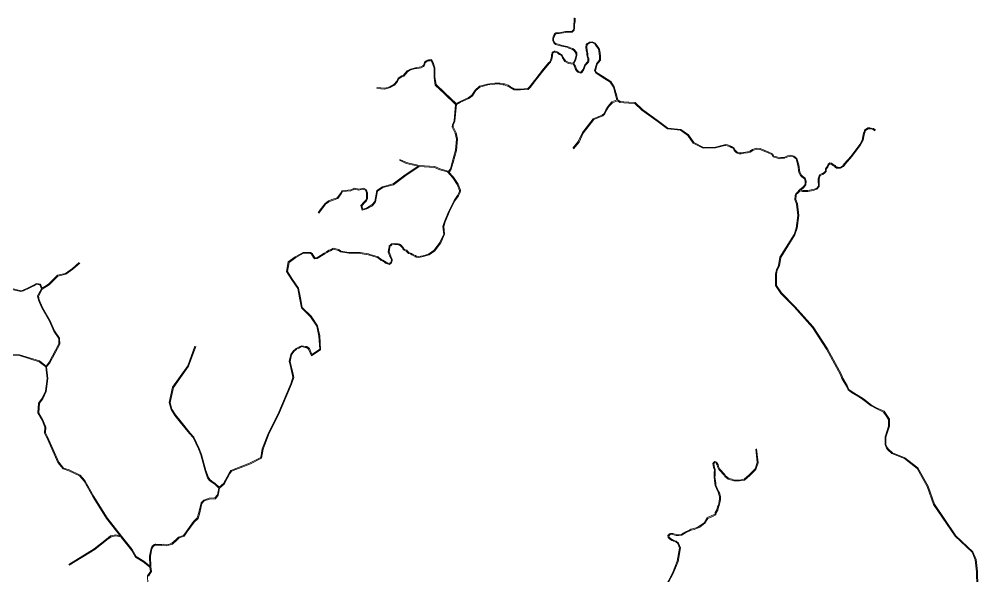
# Model space of a CAD drawing. Header units: millimetres. Extents: x 617885 to 663705, y 7172943 to 7234736.
# Drawn here: x 639759 to 646251, y 7201772 to 7205544 of the extents above; entities that cross this region are included whole.
import ezdxf

# ---------------------------------------------------------------- set-up
doc = ezdxf.new("R2010")
doc.units = ezdxf.units.MM
doc.layers.add('VIAS', color=7, linetype='Continuous', lineweight=5)

msp = doc.modelspace()

# ---------------------------------------------------------------- linework, layer by layer
at = {"layer": 'VIAS', "color": 253}
for points in [[(643517.2, 7205552.5), (643517.2, 7205527.5), (643514.1, 7205507.5), (643514.1, 7205485.9), (643512.7, 7205471.8), (643500.5, 7205461), (643458.2, 7205459.5), (643415.2, 7205451.8), (643393.4, 7205450.5), (643387.5, 7205446.2), (643382.2, 7205439.5), (643375.3, 7205424), (643372.1, 7205413.7), (643372.1, 7205396.9), (643381.3, 7205379.3), (643388.2, 7205374.5), (643391.6, 7205373.1), (643414.7, 7205366.5), (643434.6, 7205360.4), (643467.7, 7205353.2), (643481.3, 7205348.5), (643489.1, 7205344.9), (643505.7, 7205339), (643515.2, 7205331.7), (643528.9, 7205314), (643530, 7205298.6), (643521.2, 7205265.7), (643510.2, 7205245.5), (643481.1, 7205249.4), (643457.8, 7205261.4), (643443.8, 7205284.2), (643435.3, 7205301.1), (643421.9, 7205309.7), (643410.4, 7205316.8), (643407.8, 7205319.4), (643402.7, 7205323.5), (643388.7, 7205327.5), (643383.1, 7205326.3), (643377.4, 7205323.5), (643373, 7205321.8), (643368.7, 7205320.3), (643367.5, 7205314.1), (643366.7, 7205309.9), (643363.8, 7205303.3), (643363.8, 7205293.8), (643363, 7205288.7), (643359.4, 7205273.7), (643351.5, 7205255.3), (643346.4, 7205249.3), (643310.1, 7205206.7), (643257.5, 7205140.5), (643214.9, 7205085.4), (643203.2, 7205073.4), (643154.5, 7205070.3), (643112.6, 7205071.1), (643086.3, 7205086.6), (643069.5, 7205096.2), (643045, 7205106), (643036.1, 7205106), (643016.8, 7205110.8), (643011.1, 7205110), (642998.6, 7205111.5), (642988.8, 7205111.5), (642979.9, 7205110.7), (642931.3, 7205104.3), (642876.3, 7205089.8), (642847.6, 7205063.8), (642823.6, 7205028.4), (642800.1, 7205011.2), (642745.9, 7204986), (642717.3, 7204971.7), (642640.5, 7205043.8), (642582, 7205100.8), (642574.6, 7205150.1), (642574.6, 7205214.1), (642562.3, 7205251.2), (642551.9, 7205270.2), (642543.9, 7205268.2), (642531.8, 7205268.2), (642525, 7205266.5), (642515.3, 7205261.6), (642503.7, 7205251.7), (642500.5, 7205242), (642496.2, 7205232), (642492.4, 7205228.1), (642479.4, 7205220.9), (642467.9, 7205218.1), (642449.7, 7205216.6), (642441.8, 7205215), (642409.5, 7205205.8), (642400.1, 7205201), (642387.4, 7205193.1), (642360.4, 7205163.1), (642350.1, 7205160.2), (642326.3, 7205144.3), (642315.5, 7205124.2), (642296.3, 7205102.1), (642269.6, 7205085.8), (642235.6, 7205075.5), (642181.5, 7205080)], [(645558.1, 7204792.7), (645544.6, 7204802.8), (645529.7, 7204806.2), (645520.7, 7204807.4), (645506.7, 7204807.4), (645498.3, 7204802.5), (645484.1, 7204791.9), (645482.9, 7204782.5), (645477.6, 7204770.7), (645472.1, 7204749.8), (645467.8, 7204725.3), (645450.8, 7204695.6), (645392.5, 7204616.8), (645346.9, 7204564.7), (645336.3, 7204550.9), (645320.2, 7204539.8), (645304.9, 7204540.9), (645296, 7204540.9), (645289.6, 7204545.4), (645284, 7204553.4), (645277, 7204555.7), (645267.6, 7204563), (645260.5, 7204567.7), (645248.9, 7204570.3), (645236.3, 7204561.5), (645229.6, 7204544.7), (645218.4, 7204529.1), (645218.4, 7204514.1), (645209.7, 7204504.4), (645198.4, 7204497.3), (645192.3, 7204495.2), (645177.8, 7204490.4), (645169.6, 7204462.5), (645169.6, 7204447.1), (645171.6, 7204416.8), (645171.1, 7204412.6), (645157.3, 7204397.6), (645134.5, 7204389.2), (645099.8, 7204382.5), (645065.2, 7204383.2), (645051.8, 7204386.5), (645071.7, 7204404.6), (645086.9, 7204421.7), (645087.9, 7204447.2), (645082.7, 7204465.8), (645063.9, 7204479.7), (645055.8, 7204487.8), (645044.8, 7204507), (645038.1, 7204556.4), (645025.4, 7204600.5), (645006, 7204615.8), (644981.7, 7204622.9), (644961.5, 7204617.8), (644939.7, 7204607.5), (644917.1, 7204606.5), (644907.2, 7204603.8), (644895.6, 7204608.3), (644868.8, 7204616.6), (644859.4, 7204631.7), (644830.2, 7204645.7), (644777.2, 7204667.8), (644749.4, 7204669.9), (644725.3, 7204660.3), (644706.8, 7204649.1), (644690.8, 7204644.6), (644665, 7204641.3), (644648, 7204637.4), (644636.2, 7204638), (644624.3, 7204641.7), (644616.3, 7204647.3), (644605.7, 7204657.9), (644600.8, 7204670.9), (644583.2, 7204680.8), (644573, 7204686.3), (644554.8, 7204691.6), (644543.4, 7204695.2), (644536, 7204693.7), (644473.5, 7204677.7), (644393.3, 7204675.6), (644328.4, 7204709.1), (644292.2, 7204760.2), (644239.8, 7204797.2), (644152.1, 7204805.8), (644088.7, 7204852.3), (643979.8, 7204931.2), (643929.9, 7204978.9), (643888.2, 7204981.1), (643854, 7204983.2), (643829.3, 7204985.3), (643813.7, 7204996.9), (643806.2, 7205024), (643789.1, 7205086.6), (643765.8, 7205121.5), (643710.1, 7205157.1), (643668.3, 7205183.6), (643660.9, 7205197.3), (643671.8, 7205230.2), (643673.2, 7205238.1), (643696, 7205266.6), (643696, 7205294.8), (643690.3, 7205329), (643687.3, 7205345.2), (643674.2, 7205362.7), (643667.1, 7205372.6), (643661, 7205381.7), (643650.3, 7205386.3), (643639.7, 7205390.9), (643621.1, 7205389.3), (643613.4, 7205383.2), (643606.2, 7205378.9), (643599.6, 7205372.3), (643596.6, 7205353.9), (643599.5, 7205332.2), (643602.3, 7205318), (643603.7, 7205309.8), (643603.7, 7205302.8), (643605.2, 7205292.4), (643610.7, 7205275.7), (643610.7, 7205261.2), (643608.3, 7205255.2), (643589.9, 7205235.4), (643578.6, 7205205.5), (643566.3, 7205189.2), (643560.8, 7205184.8), (643558.1, 7205185.7), (643545.9, 7205189.8), (643536.9, 7205197.5), (643533.1, 7205205.3), (643525.9, 7205225.2), (643515.4, 7205242.3), (643526.8, 7205263.5), (643536.1, 7205298), (643534.7, 7205316.3), (643519.5, 7205336), (643508.6, 7205344.3), (643491.4, 7205350.4), (643483.5, 7205354.1), (643469.4, 7205359), (643436.2, 7205366.2), (643416.4, 7205372.2), (643393.6, 7205378.8), (643391, 7205379.8), (643385.9, 7205383.4), (643378.1, 7205398.4), (643378.1, 7205412.8), (643381, 7205421.9), (643387.4, 7205436.4), (643391.7, 7205441.8), (643395.5, 7205444.7), (643415.9, 7205445.8), (643458.8, 7205453.5), (643502.8, 7205455.1), (643518.4, 7205468.9), (643520.1, 7205485.6), (643520.1, 7205507.1), (643523.2, 7205527.1), (643523.2, 7205551.3)], [(640634, 7201771.3), (640654, 7201801.3), (640650.1, 7201832.7), (640648.1, 7201904.5), (640655.3, 7201946.9), (640660.4, 7201961), (640663.3, 7201966), (640666.2, 7201970.8), (640672.1, 7201975.7), (640677.1, 7201979.6), (640680.3, 7201981.3), (640683.6, 7201981.3), (640700.3, 7201979.2), (640726.1, 7201978.1), (640736.3, 7201981.2), (640756, 7201976), (640772.7, 7201979.3), (640796.5, 7201987.9), (640826.3, 7202014.6), (640841.8, 7202030.3), (640876.7, 7202041.9), (640894, 7202067.8), (640943.1, 7202135.6), (640970.7, 7202161.1), (640982.5, 7202199.6), (640997, 7202263.1), (641012.8, 7202280.8), (641047.3, 7202291.9), (641088.1, 7202295.2), (641107.1, 7202319.8), (641116, 7202366.6), (641148.3, 7202394), (641186.2, 7202464.8), (641195.9, 7202482), (641320.7, 7202529.4), (641400.2, 7202570.4), (641410.4, 7202631.8), (641453, 7202739.4), (641515.8, 7202862.5), (641603.9, 7203071.2), (641619.3, 7203117.3), (641611.6, 7203150.8), (641599, 7203203.6), (641594.1, 7203225.5), (641603.9, 7203269.5), (641618.5, 7203291.3), (641638, 7203308.4), (641652.7, 7203315.8), (641671.9, 7203325.4), (641696.3, 7203320.5), (641705.6, 7203320.5), (641719.3, 7203309.1), (641738, 7203263.7), (641800.3, 7203304.3), (641795.2, 7203397.7), (641779.3, 7203467), (641735.9, 7203532), (641676.3, 7203591.5), (641663.7, 7203656.3), (641650.7, 7203721.2), (641610.3, 7203780.2), (641576.7, 7203834.8), (641586.3, 7203895.4), (641632.3, 7203928.8), (641684.3, 7203957.8), (641729.6, 7203957.8), (641738.6, 7203951.8), (641745.2, 7203940.9), (641753.2, 7203928.2), (641758.9, 7203919.7), (641776.3, 7203922.4), (641828.4, 7203953.6), (641844.6, 7203962.9), (641858, 7203972.9), (641868.1, 7203975.1), (641885.8, 7203985.1), (641921.9, 7203977.5), (641934.5, 7203967.1), (641991.7, 7203957.8), (642068.6, 7203956.6), (642123.2, 7203948.2), (642132.1, 7203944.3), (642159.6, 7203936.5), (642186.1, 7203928.9), (642193.6, 7203921.5), (642211, 7203909.4), (642218.9, 7203906.8), (642230.1, 7203899.3), (642240.7, 7203891.3), (642253.1, 7203885.9), (642267.9, 7203882.9), (642273.7, 7203888.6), (642279.8, 7203890.2), (642285.5, 7203910.4), (642285.5, 7203915.4), (642276.2, 7203935.3), (642275, 7203939.1), (642268.5, 7203956), (642264.8, 7203967), (642266, 7203983), (642270, 7203998.7), (642270, 7204005.2), (642275.3, 7204008.4), (642282.6, 7204015.7), (642303.4, 7204018.1), (642316.2, 7204016.9), (642324.7, 7204016.9), (642331.7, 7204013.4), (642341.7, 7204007.2), (642351.6, 7203996), (642359.5, 7203984.2), (642365.3, 7203978.3), (642379.4, 7203973.2), (642385.6, 7203964.5), (642395.5, 7203957.5), (642407.4, 7203953.5), (642412.3, 7203951), (642418.7, 7203947.2), (642428, 7203941.9), (642439.8, 7203936.7), (642447.9, 7203932.6), (642465.8, 7203929.9), (642493.7, 7203935.2), (642534.6, 7203947), (642574.4, 7203973.5), (642613.9, 7204028.7), (642640.3, 7204086.9), (642635.1, 7204139), (642644, 7204172), (642673.7, 7204240.6), (642708.8, 7204312.5), (642733.4, 7204346.2), (642745.5, 7204369), (642746.9, 7204384.6), (642731, 7204427.1), (642700.8, 7204473), (642667.4, 7204509.5), (642672, 7204509.8), (642685.1, 7204526.7), (642697, 7204573.4), (642720.8, 7204655.3), (642726.8, 7204731.7), (642718.4, 7204773.3), (642697.3, 7204814.3), (642698.3, 7204825.9), (642710.2, 7204853.1), (642719.6, 7204966.1), (642748.5, 7204980.6), (642803.2, 7205006), (642828, 7205024.2), (642852.1, 7205059.8), (642879.2, 7205084.4), (642932.4, 7205098.4), (642980.5, 7205104.7), (642989.1, 7205105.5), (642998.3, 7205105.5), (643011.1, 7205103.9), (643016.5, 7205104.7), (643035.3, 7205100), (643043.8, 7205100), (643066.9, 7205090.8), (643083.3, 7205081.4), (643110.9, 7205065.1), (643154.6, 7205064.3), (643205.9, 7205067.6), (643219.5, 7205081.4), (643262.2, 7205136.8), (643314.7, 7205202.9), (643351, 7205245.4), (643356.7, 7205252.1), (643365.1, 7205271.8), (643368.9, 7205287.6), (643369.8, 7205293.3), (643369.8, 7205302), (643372.4, 7205308.1), (643373.4, 7205312.9), (643373.9, 7205315.8), (643375.1, 7205316.1), (643379.8, 7205318), (643385, 7205320.6), (643388.5, 7205321.3), (643399.9, 7205318), (643403.8, 7205314.9), (643406.7, 7205312.1), (643418.7, 7205304.6), (643430.7, 7205296.9), (643438.5, 7205281.3), (643453.6, 7205256.9), (643479.2, 7205243.6), (643510.1, 7205239.4), (643520.5, 7205222.6), (643527.5, 7205202.9), (643532.1, 7205193.7), (643542.9, 7205184.5), (643556.2, 7205180), (643562, 7205178.1), (643570.7, 7205185), (643583.9, 7205202.6), (643595.1, 7205232.1), (643613.5, 7205251.9), (643616.7, 7205260), (643616.7, 7205276.6), (643611, 7205293.8), (643609.7, 7205303.2), (643609.7, 7205310.3), (643608.2, 7205319.1), (643605.4, 7205333.2), (643602.6, 7205353.8), (643605.2, 7205369.4), (643609.9, 7205374.1), (643616.9, 7205378.3), (643623.4, 7205383.5), (643638.7, 7205384.8), (643647.9, 7205380.8), (643657, 7205376.9), (643662.2, 7205369.1), (643669.3, 7205359.2), (643681.7, 7205342.8), (643684.3, 7205327.9), (643690, 7205294.3), (643690, 7205268.7), (643667.5, 7205240.7), (643666, 7205231.7), (643654.3, 7205196.7), (643663.8, 7205179.3), (643706.9, 7205152.1), (643761.5, 7205117.1), (643783.6, 7205084.1), (643800.4, 7205022.4), (643807.4, 7204996.9), (643773, 7204983.2), (643746.9, 7204955.4), (643730.7, 7204930.4), (643719.7, 7204905.2), (643707.8, 7204893.3), (643647.1, 7204868.6), (643598, 7204807.5), (643573.1, 7204775.1), (643545.2, 7204714.7), (643508.8, 7204669.7)], [(642336.5, 7204593.8), (642382.2, 7204572.5), (642468.5, 7204552.3), (642573.7, 7204544.8), (642610.4, 7204529.7), (642661.3, 7204515), (642668.9, 7204515.6), (642679.5, 7204529.4), (642691.2, 7204575), (642714.8, 7204656.3), (642720.7, 7204731.3), (642712.6, 7204771.3), (642691.1, 7204813.1), (642692.4, 7204827.4), (642704.3, 7204854.6), (642713.6, 7204966.9), (642636.4, 7205039.5), (642576.4, 7205097.9), (642568.6, 7205149.6), (642568.6, 7205213.1), (642556.7, 7205248.8), (642548.9, 7205263.2), (642544.7, 7205262.2), (642532.5, 7205262.2), (642527.1, 7205260.8), (642518.6, 7205256.6), (642508.9, 7205248.3), (642506.1, 7205239.8), (642501.3, 7205228.6), (642496, 7205223.3), (642481.6, 7205215.3), (642468.8, 7205212.1), (642450.5, 7205210.6), (642443.2, 7205209.1), (642411.7, 7205200.1), (642403, 7205195.8), (642391.3, 7205188.5), (642363.7, 7205157.8), (642352.7, 7205154.7), (642330.9, 7205140.2), (642320.5, 7205120.8), (642300.2, 7205097.4), (642272.1, 7205080.3), (642236.3, 7205069.4), (642181, 7205074)], [(643513.5, 7204665.9), (643550.4, 7204711.5), (643578.2, 7204772), (643602.7, 7204803.8), (643650.8, 7204863.6), (643711.2, 7204888.2), (643724.7, 7204901.7), (643736, 7204927.5), (643751.7, 7204951.7), (643776.5, 7204978.1), (643810.6, 7204991.7), (643827.1, 7204979.4), (643853.6, 7204977.2), (643887.9, 7204975.1), (643927.4, 7204973), (643975.9, 7204926.6), (644085.1, 7204847.5), (644149.9, 7204800), (644237.6, 7204791.4), (644287.9, 7204755.9), (644324.3, 7204704.4), (644392, 7204669.5), (644474.3, 7204671.7), (644537.3, 7204687.8), (644543.1, 7204689), (644553, 7204685.9), (644570.7, 7204680.7), (644580.4, 7204675.5), (644596, 7204666.8), (644600.5, 7204654.6), (644612.4, 7204642.6), (644621.7, 7204636.3), (644635.1, 7204632), (644648.5, 7204631.3), (644666.1, 7204635.4), (644692, 7204638.7), (644709.3, 7204643.5), (644728, 7204654.9), (644750.4, 7204663.8), (644775.8, 7204661.9), (644827.7, 7204640.2), (644855.2, 7204627), (644864.9, 7204611.5), (644893.6, 7204602.6), (644906.8, 7204597.5), (644918, 7204600.5), (644941.2, 7204601.5), (644963.5, 7204612.2), (644981.6, 7204616.7), (645003.2, 7204610.4), (645020.1, 7204597), (645032.2, 7204555.1), (645039, 7204505.1), (645050.9, 7204484.1), (645060, 7204475.1), (645077.5, 7204462.2), (645081.9, 7204446.5), (645081, 7204424.1), (645067.5, 7204408.8), (645043.6, 7204387.2), (645043.3, 7204387), (645028.4, 7204369.7), (645018.7, 7204361.2), (645014.8, 7204349.7), (645012.4, 7204322), (645024.1, 7204291.5), (645032.1, 7204214.6), (645021.8, 7204128.3), (645006.6, 7204085.7), (644910.6, 7203932.3), (644901, 7203874.7), (644886.7, 7203845.9), (644881.7, 7203816.5), (644881.7, 7203738.8), (644915.9, 7203685.1), (645007.1, 7203594), (645131.5, 7203455.4), (645227.1, 7203307.3), (645322, 7203135.2), (645330.5, 7203109.6), (645360.5, 7203058.2), (645373.6, 7203032.1), (645395.6, 7203014.5), (645438.5, 7202988.8), (645472.5, 7202967.6), (645528.1, 7202924.8), (645566.8, 7202903.3), (645613.1, 7202882.3), (645629.7, 7202857.4), (645646.3, 7202832.6), (645646.3, 7202787), (645622.3, 7202713.7), (645622.3, 7202661.8), (645633.4, 7202636.9), (645641.8, 7202625.7), (645669.1, 7202601.2), (645754.7, 7202566.4), (645839.3, 7202500.4), (645908.4, 7202378.4), (645951.1, 7202255.5), (646097.4, 7202040.6), (646212.1, 7201932), (646232.9, 7201881.6), (646241.9, 7201800.5), (646244.9, 7201700.8)], [(645554.5, 7204787.9), (645542, 7204797.3), (645528.7, 7204800.3), (645520.3, 7204801.4), (645508.3, 7204801.4), (645501.6, 7204797.5), (645489.8, 7204788.7), (645488.8, 7204780.8), (645483.3, 7204768.7), (645478, 7204748.5), (645473.6, 7204723.2), (645455.9, 7204692.3), (645397.2, 7204613), (645351.6, 7204560.8), (645340.5, 7204546.5), (645321.9, 7204533.7), (645304.7, 7204534.9), (645294.1, 7204534.9), (645285.3, 7204541.1), (645280.2, 7204548.3), (645274.1, 7204550.3), (645264.1, 7204558.2), (645258.1, 7204562.1), (645250.2, 7204563.9), (645241.2, 7204557.6), (645234.9, 7204541.8), (645224.4, 7204527.1), (645224.4, 7204511.8), (645213.6, 7204499.8), (645201, 7204491.8), (645194.2, 7204489.5), (645182.7, 7204485.7), (645175.6, 7204461.6), (645175.6, 7204447.3), (645177.6, 7204416.6), (645176.8, 7204410), (645160.7, 7204392.5), (645136.1, 7204383.4), (645100.3, 7204376.5), (645064.4, 7204377.2), (645046.7, 7204381.6), (645032.7, 7204365.5), (645023.8, 7204357.8), (645020.7, 7204348.4), (645018.5, 7204322.8), (645030, 7204293), (645038.2, 7204214.6), (645027.7, 7204127), (645012, 7204083.1), (644916.4, 7203930.1), (644906.8, 7203872.8), (644892.4, 7203844.1), (644887.7, 7203816), (644887.7, 7203740.6), (644920.6, 7203688.9), (645011.5, 7203598.1), (645136.3, 7203459.1), (645232.3, 7203310.4), (645327.5, 7203137.7), (645336, 7203112.1), (645365.8, 7203061.1), (645378.4, 7203036), (645399, 7203019.4), (645441.6, 7202993.9), (645475.9, 7202972.5), (645531.4, 7202929.9), (645569.5, 7202908.7), (645617.2, 7202887.1), (645634.7, 7202860.7), (645652.3, 7202834.4), (645652.3, 7202786.1), (645628.3, 7202712.7), (645628.3, 7202663.1), (645638.6, 7202640), (645646.2, 7202629.8), (645672.3, 7202606.3), (645757.7, 7202571.7), (645844, 7202504.4), (645913.8, 7202380.8), (645956.5, 7202258.2), (646102, 7202044.5), (646217.2, 7201935.4), (646238.8, 7201883.1), (646247.9, 7201800.9), (646250.9, 7201701.1)], [(641783.3, 7204232.5), (641797, 7204251.6), (641830.2, 7204295.8), (641852.8, 7204312.7), (641883.3, 7204323.8), (641912.6, 7204334.5), (641933.9, 7204363.8), (641945.6, 7204381.4), (642004.1, 7204386.9), (642029.1, 7204398), (642059.6, 7204392.5), (642072.8, 7204395.1), (642090.2, 7204398), (642108.5, 7204388.9), (642117.4, 7204368.2), (642117.4, 7204328.7), (642111.5, 7204313.9), (642100.2, 7204302.5), (642079.4, 7204279.2), (642086.3, 7204256.3), (642110.5, 7204263.6), (642148, 7204285), (642166.4, 7204308.6), (642180.2, 7204383.1), (642220, 7204408.6), (642291.1, 7204427.8), (642372.9, 7204490.4), (642460.5, 7204548), (642380.3, 7204566.8), (642333.9, 7204588.3)], [(640955.1, 7203327.2), (640905.4, 7203192.4), (640804, 7203048.1), (640781.2, 7202948), (640793.2, 7202901.5), (640817.8, 7202863.4), (640854.9, 7202816.6), (640916.9, 7202739.7), (640941.6, 7202712.6), (640978.5, 7202636.3), (640994.5, 7202594.6), (641023.7, 7202486.8), (641040.4, 7202438.3), (641049.1, 7202424.6), (641063.1, 7202414.3), (641087, 7202398.1), (641113.4, 7202372.3), (641143.5, 7202397.8), (641181, 7202467.7), (641191.7, 7202486.8), (641318.3, 7202534.9), (641394.7, 7202574.3), (641404.6, 7202633.4), (641447.5, 7202741.9), (641510.4, 7202865), (641598.3, 7203073.3), (641613.1, 7203117.6), (641605.7, 7203149.5), (641593.1, 7203202.2), (641588, 7203225.5), (641598.3, 7203271.9), (641613.9, 7203295.3), (641634.6, 7203313.4), (641650, 7203321.1), (641671.1, 7203331.7), (641696.9, 7203326.5), (641707.8, 7203326.5), (641724.3, 7203312.8), (641740.8, 7203272.7), (641794.1, 7203307.5), (641789.2, 7203396.8), (641773.7, 7203464.6), (641731.3, 7203528.1), (641670.8, 7203588.6), (641657.8, 7203655.1), (641645, 7203718.8), (641605.3, 7203776.9), (641570.4, 7203833.6), (641580.8, 7203898.8), (641629.1, 7203933.9), (641682.7, 7203963.8), (641731.4, 7203963.8), (641743.1, 7203956), (641750.3, 7203944), (641758.3, 7203931.5), (641761.8, 7203926.2), (641774.2, 7203928.1), (641825.3, 7203958.8), (641841.3, 7203967.9), (641855.4, 7203978.5), (641865.9, 7203980.8), (641884.9, 7203991.5), (641924.5, 7203983), (641937.1, 7203972.8), (641992.3, 7203963.8), (642069.1, 7203962.6), (642124.9, 7203954), (642134.1, 7203950), (642161.2, 7203942.3), (642189.3, 7203934.3), (642197.4, 7203926.1), (642213.7, 7203914.8), (642221.5, 7203912.2), (642233.6, 7203904.2), (642243.8, 7203896.6), (642254.9, 7203891.6), (642266, 7203889.4), (642270.6, 7203894.1), (642274.9, 7203895.1), (642279.5, 7203911.2), (642279.5, 7203914.1), (642270.7, 7203933.1), (642269.3, 7203937.1), (642262.8, 7203953.9), (642258.7, 7203966.3), (642260.1, 7203984), (642264, 7203999.5), (642264, 7204008.6), (642271.6, 7204013.2), (642279.9, 7204021.4), (642303.3, 7204024.2), (642316.5, 7204022.9), (642326.1, 7204022.9), (642334.7, 7204018.6), (642345.6, 7204011.8), (642356.4, 7203999.6), (642364.1, 7203988), (642368.6, 7203983.5), (642383.2, 7203978.2), (642389.9, 7203968.8), (642398.3, 7203962.9), (642409.7, 7203959), (642415.2, 7203956.3), (642421.8, 7203952.4), (642430.7, 7203947.3), (642442.3, 7203942.1), (642449.8, 7203938.4), (642465.7, 7203935.9), (642492.3, 7203941), (642532, 7203952.5), (642570.1, 7203977.9), (642608.6, 7204031.8), (642634.2, 7204087.9), (642629, 7204139.5), (642638.3, 7204174), (642668.3, 7204243.1), (642703.6, 7204315.6), (642728.3, 7204349.4), (642739.6, 7204370.7), (642740.8, 7204383.7), (642725.6, 7204424.3), (642696, 7204469.3), (642659.4, 7204509.3), (642608.4, 7204524), (642572.3, 7204538.9), (642468.8, 7204546.2), (642376.4, 7204485.5), (642293.8, 7204422.3), (642222.5, 7204403.1), (642185.6, 7204379.4), (642172, 7204306.1), (642152, 7204280.4), (642112.9, 7204258), (642082.3, 7204248.9), (642072.7, 7204280.7), (642095.8, 7204306.7), (642106.4, 7204317.2), (642111.4, 7204329.8), (642111.4, 7204366.9), (642103.9, 7204384.5), (642089.3, 7204391.8), (642073.9, 7204389.2), (642059.7, 7204386.4), (642029.9, 7204391.8), (642005.6, 7204381), (641949.1, 7204375.6), (641938.9, 7204360.4), (641916.4, 7204329.5), (641885.4, 7204318.2), (641855.7, 7204307.4), (641834.5, 7204291.5), (641801.9, 7204248.1), (641788.2, 7204229)], [(640165.3, 7203894.4), (640119.2, 7203854.5), (640072.6, 7203821.2), (640018.2, 7203808.7), (639957.8, 7203749.6), (639914.9, 7203721.7), (639904.4, 7203748.6), (639875.3, 7203754.1), (639855.7, 7203742.4), (639823.3, 7203726.2), (639786, 7203708.8), (639770.8, 7203704.1), (639701.8, 7203721.4), (639589.4, 7203802.9), (639516.5, 7203904.3), (639447.8, 7204063.1)], [(640169.3, 7203889.9), (640122.9, 7203849.8), (640075.2, 7203815.6), (640021.2, 7203803.2), (639961.6, 7203744.9), (639915.7, 7203715.1), (639890.3, 7203668), (639895.1, 7203641.9), (639917.4, 7203591), (639969.2, 7203500.1), (639998.2, 7203433.3), (640032.6, 7203382.4), (640033.9, 7203342.9), (639967.7, 7203216.3), (639944.7, 7203188.8), (639953.8, 7203109.1), (639942.5, 7203022.1), (639919.6, 7202972.6), (639895.6, 7202941.3), (639891.9, 7202877.5), (639919.7, 7202829.3), (639938.8, 7202779.8), (639936.9, 7202740.7), (639951.6, 7202713.2), (640026.6, 7202543.7), (640059.5, 7202501.6), (640098.2, 7202490.6), (640172.1, 7202454.6), (640204.6, 7202418.3), (640264.7, 7202309.4), (640354.6, 7202165.4), (640452.5, 7202042.2), (640452.5, 7202042.1), (640524.3, 7201949.9), (640552.2, 7201903), (640603, 7201872.6), (640644, 7201839), (640642, 7201904.9), (640649.5, 7201948.4), (640654.9, 7201963.6), (640658.2, 7201969.1), (640661.6, 7201974.7), (640668.3, 7201980.3), (640673.8, 7201984.7), (640678.9, 7201987.3), (640684, 7201987.3), (640700.8, 7201985.2), (640725.4, 7201984.2), (640736.2, 7201987.4), (640756.2, 7201982.1), (640771, 7201985.1), (640793.3, 7201993.2), (640822.2, 7202018.9), (640838.6, 7202035.5), (640872.9, 7202046.9), (640889.1, 7202071.2), (640938.5, 7202139.6), (640965.4, 7202164.4), (640976.7, 7202201.2), (640991.5, 7202266), (641009.4, 7202286), (641046.1, 7202297.9), (641084.9, 7202300.9), (641101.5, 7202322.4), (641110, 7202367.2), (641083.2, 7202393.5), (641059.7, 7202409.4), (641044.6, 7202420.4), (641035, 7202435.7), (641018, 7202485), (640988.8, 7202592.7), (640973, 7202634), (640936.6, 7202709.2), (640912.4, 7202735.8), (640850.2, 7202812.9), (640812.9, 7202859.9), (640787.7, 7202899.1), (640775.1, 7202947.9), (640798.4, 7203050.6), (640900.1, 7203195.3), (640949.5, 7203329.3)], [(639709.2, 7203274.3), (639761.9, 7203270.2), (639897.5, 7203228.4), (639941.2, 7203193.9), (639962.7, 7203219.7), (640027.9, 7203344.2), (640026.7, 7203380.4), (639992.9, 7203430.4), (639963.8, 7203497.4), (639912, 7203588.3), (639889.3, 7203640.1), (639884, 7203669), (639910.1, 7203717.4), (639900, 7203743.3), (639876.5, 7203747.8), (639858.6, 7203737.1), (639825.9, 7203720.8), (639788.2, 7203703.2), (639770.9, 7203697.9), (639699.2, 7203715.8)], [(640095.2, 7201849.7), (640267.1, 7201955), (640349.4, 7202021.4), (640378.5, 7202042.9), (640414.5, 7202049.5), (640442.9, 7202044.6), (640349.7, 7202161.9), (640259.5, 7202306.4), (640199.7, 7202414.8), (640168.4, 7202449.7), (640096, 7202485), (640056, 7202496.4), (640021.4, 7202540.6), (639946.2, 7202710.6), (639930.9, 7202739.3), (639932.8, 7202778.8), (639914.3, 7202826.8), (639885.9, 7202876), (639889.7, 7202943.4), (639914.4, 7202975.8), (639936.6, 7203023.8), (639947.8, 7203109.1), (639938.8, 7203188.1), (639894.7, 7203223), (639760.7, 7203264.3), (639710, 7203268.3)], [(644133.3, 7201696.6), (644182.6, 7201789.9), (644215, 7201871.9), (644230.4, 7201960.6), (644218.5, 7201990.7), (644204.9, 7202002.3), (644189.3, 7202006.7), (644178.8, 7202012.6), (644162.4, 7202023.1), (644154.9, 7202033.1), (644152.2, 7202046.8), (644164, 7202057.3), (644170.8, 7202060), (644185.4, 7202058.8), (644209.1, 7202052), (644225.5, 7202050.9), (644243.6, 7202053.1), (644255.6, 7202061.7), (644275.1, 7202073.2), (644293.3, 7202080), (644308.2, 7202088), (644327.6, 7202092.6), (644351, 7202100.4), (644364.2, 7202108.1), (644398.6, 7202132.5), (644418, 7202166.7), (644446.2, 7202177.9), (644471.6, 7202189.9), (644472.9, 7202201.8), (644484.4, 7202218.9), (644488.6, 7202240.1), (644494.3, 7202251.5), (644499.9, 7202277.9), (644501.3, 7202293.3), (644501.3, 7202308.4), (644495.8, 7202331.8), (644491.7, 7202338.6), (644487.4, 7202347.3), (644471.5, 7202384.8), (644470, 7202400.8), (644464.3, 7202441), (644465.7, 7202451.2), (644465.7, 7202469.5), (644467.1, 7202491.7), (644461.5, 7202505.6), (644457, 7202534.3), (644463.8, 7202542.8), (644469.6, 7202546.6), (644484.5, 7202542.9), (644484.5, 7202537.1), (644491.5, 7202526.1), (644494.3, 7202513.1), (644502.5, 7202496.8), (644516.5, 7202481.4), (644525, 7202471.5), (644538.1, 7202458.4), (644542.3, 7202450.1), (644562.9, 7202433.6), (644568, 7202431.1), (644586.3, 7202426.8), (644600.2, 7202421.3), (644636.4, 7202421.3), (644669.2, 7202426.9), (644703.5, 7202457), (644742.8, 7202497.1), (644757.5, 7202539.5), (644746.9, 7202631.8)], [(644141.5, 7201699.2), (644188, 7201787.4), (644220.8, 7201870.2), (644236.6, 7201961.2), (644223.5, 7201994.4), (644207.8, 7202007.7), (644191.6, 7202012.3), (644181.9, 7202017.7), (644166.6, 7202027.6), (644160.5, 7202035.6), (644158.7, 7202044.6), (644167.2, 7202052.1), (644171.7, 7202053.9), (644184.3, 7202052.9), (644208.1, 7202046.1), (644225.6, 7202044.9), (644245.9, 7202047.3), (644258.9, 7202056.7), (644277.7, 7202067.8), (644295.8, 7202074.6), (644310.3, 7202082.4), (644329.3, 7202086.8), (644353.5, 7202094.9), (644367.4, 7202103), (644403.1, 7202128.3), (644422.2, 7202161.9), (644448.6, 7202172.3), (644477.2, 7202185.9), (644478.7, 7202199.6), (644490.1, 7202216.6), (644494.4, 7202238.1), (644500, 7202249.5), (644505.9, 7202277), (644507.3, 7202293), (644507.3, 7202309.1), (644501.4, 7202334.1), (644497, 7202341.5), (644492.8, 7202349.8), (644477.4, 7202386.3), (644476, 7202401.5), (644470.3, 7202441), (644471.7, 7202450.8), (644471.7, 7202469.4), (644473.2, 7202492.7), (644467.4, 7202507.2), (644463.4, 7202532.6), (644467.9, 7202538.3), (644470.7, 7202540.2), (644478.5, 7202538.2), (644478.5, 7202535.4), (644485.8, 7202523.8), (644488.7, 7202511.1), (644497.5, 7202493.3), (644512, 7202477.4), (644520.6, 7202467.4), (644533.2, 7202454.9), (644537.5, 7202446.2), (644559.6, 7202428.5), (644565.9, 7202425.4), (644584.5, 7202421.1), (644599.1, 7202415.3), (644636.9, 7202415.3), (644671.9, 7202421.2), (644707.6, 7202452.7), (644748.1, 7202493.8), (644763.7, 7202538.8), (644752.8, 7202632.5)], [(640629.4, 7201717.2), (640628, 7201773), (640647.8, 7201802.7), (640644.3, 7201830.9), (640599.5, 7201867.7), (640547.8, 7201898.6), (640519.4, 7201946.5), (640448.5, 7202037.5), (640414.5, 7202043.4), (640380.9, 7202037.3), (640353, 7202016.6), (640270.6, 7201950.1), (640098.4, 7201844.5)], [(640447.8, 7202038.4), (640447.8, 7202038.5)]]:
    msp.add_lwpolyline(points, dxfattribs=at)

doc.saveas('drawing.dxf')
